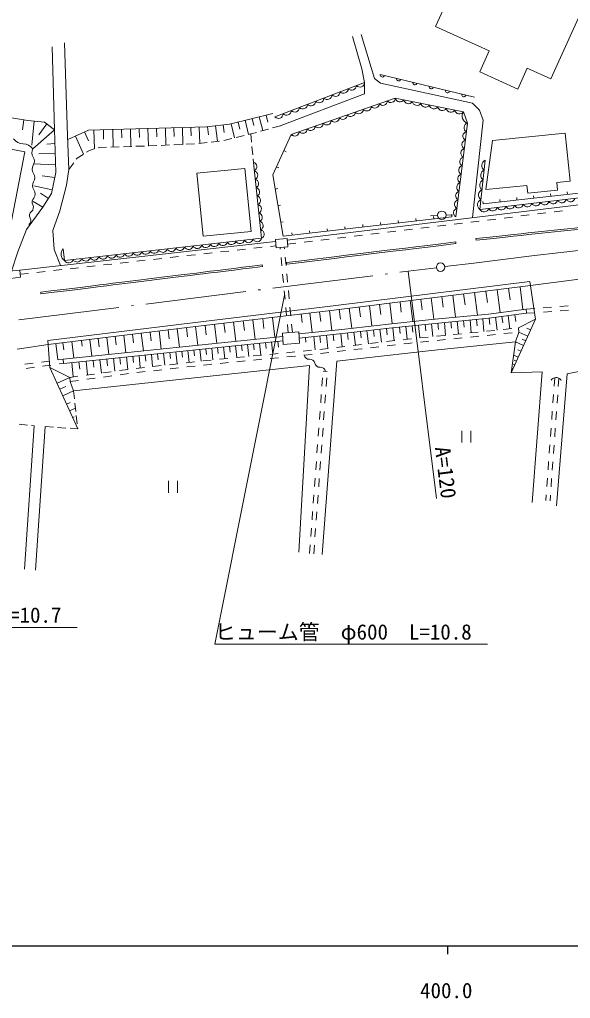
# Model space of a CAD drawing. Units: millimetres, scale not verified. Extents: x 40000 to 680000, y 20000 to 380000.
# Drawn here: x 416993 to 482642, y 198715 to 315408 of the extents above; entities that cross this region are included whole.
import ezdxf
from ezdxf.enums import TextEntityAlignment as Align

# ---------------------------------------------------------------- set-up
doc = ezdxf.new("R2010")
doc.units = ezdxf.units.MM
doc.header["$LTSCALE"] = 1000
doc.linetypes.add('LONG_DASHED_DOTTED', pattern=[15.25, 12, -1.5, 0.25, -1.5])
for name, color, linetype, lineweight in [('M-BGD', 7, 'Continuous', 13), ('M-BMK', 7, 'LONG_DASHED_DOTTED', 13), ('M-STR-HTXT', 7, 'Continuous', 13), ('M-TTL-BAND', 7, 'Continuous', 25)]:
    doc.layers.add(name, color=color, linetype=linetype, lineweight=lineweight)
doc.styles.add('ＭＳ ゴシック', font='')
doc.styles.get('ＭＳ ゴシック').set_extended_font_data('MS Gothic')

msp = doc.modelspace()

# ---------------------------------------------------------------- linework, layer by layer
at = {"layer": 'M-BGD'}
for p, q in [((421141, 302280), (420877, 312143)), ((459984, 308867), (471196, 306143)), ((447433, 303810), (458108, 307916)), ((417514, 303466), (417322, 302262)), ((443874, 303402), (444291, 301714)), ((444718, 303610), (444926, 302766)), ((445561, 303818), (445970, 302166)), ((446387, 304022), (446592, 303196)), ((418724, 303319), (418440, 300452)), ((418587, 300002), (421141, 302280)), ((420259, 302962), (419268, 301680)), ((425844, 302252), (425904, 299986)), ((426977, 302281), (427007, 301149)), ((428110, 302311), (428165, 300215)), ((429158, 302339), (429185, 301291)), ((430206, 302367), (430261, 300281)), ((431248, 302394), (431276, 301351)), ((432291, 302421), (432345, 300347)), ((433328, 302449), (433355, 301412)), ((434365, 302476), (434419, 300437)), ((435385, 302503), (435412, 301483)), ((436404, 302530), (436457, 300526)), ((437406, 302556), (437433, 301555)), ((438408, 302583), (438459, 300629)), ((439384, 302619), (439503, 301649)), ((440354, 302738), (440579, 300894)), ((441276, 302851), (441389, 301929)), ((442194, 302986), (442609, 301306)), ((443034, 303194), (443242, 302354)), ((445695, 302091), (446659, 302355)), ((447142, 302487), (448106, 302751)), ((423639, 301519), (424627, 299374)), ((424712, 302013), (425206, 300940)), ((441331, 300995), (442303, 301231)), ((442788, 301349), (443760, 301585)), ((444246, 301703), (444537, 301774)), ((444537, 301774), (445213, 301959)), ((444537, 301774), (444632, 300779)), ((421200, 300628), (420256, 300556)), ((425335, 299812), (425891, 299982)), ((426370, 300129), (426479, 300162)), ((426479, 300162), (427364, 300190)), ((427864, 300206), (428863, 300237)), ((429363, 300253), (430363, 300285)), ((430862, 300300), (431862, 300332)), ((432362, 300348), (432413, 300349)), ((432413, 300349), (433361, 300391)), ((433860, 300413), (434859, 300456)), ((435359, 300478), (436358, 300522)), ((436857, 300544), (437856, 300588)), ((438355, 300616), (439348, 300740)), ((439844, 300802), (440836, 300926)), ((444680, 300281), (444775, 299286)), ((421242, 299459), (419275, 299388)), ((423752, 298751), (423863, 298901)), ((423863, 298901), (424554, 299329)), ((424979, 299592), (425335, 299812)), ((444823, 298788), (444861, 298386)), ((421290, 298106), (418623, 298196)), ((422858, 297546), (423454, 298349)), ((421199, 296578), (419672, 296795)), ((420894, 295108), (418676, 295568)), ((420431, 294093), (419473, 294696)), ((419775, 293050), (418630, 293719)), ((466819, 292063), (465954, 292031)), ((468683, 292134), (467818, 292101)), ((474745, 291751), (475738, 291871)), ((476731, 291992), (477723, 292112)), ((478716, 292232), (479709, 292353)), ((480702, 292473), (481694, 292594)), ((464818, 290546), (465811, 290666)), ((466804, 290787), (467796, 290907)), ((468789, 291028), (469782, 291148)), ((470774, 291269), (471767, 291389)), ((472760, 291510), (473753, 291630)), ((454891, 289341), (455884, 289461)), ((456876, 289582), (457869, 289702)), ((458862, 289823), (459855, 289943)), ((460847, 290064), (461840, 290184)), ((462833, 290305), (463825, 290425)), ((417013, 285538), (447512, 288947)), ((444895, 288151), (445889, 288262)), ((446883, 288373), (447556, 288449)), ((448059, 288036), (448040, 288237)), ((448558, 288072), (448538, 288282)), ((448935, 288618), (449927, 288738)), ((450920, 288859), (451913, 288979)), ((452906, 289100), (453898, 289220)), ((468970, 288895), (468995, 288697)), ((471395, 289092), (471373, 289291)), ((434957, 287040), (435951, 287152)), ((436945, 287263), (437939, 287374)), ((438933, 287485), (439926, 287596)), ((440920, 287707), (441914, 287818)), ((442908, 287929), (443902, 288040)), ((448747, 286081), (448652, 287077)), ((425019, 285930), (426013, 286041)), ((427007, 286152), (428001, 286263)), ((428994, 286374), (429988, 286485)), ((430982, 286596), (431976, 286707)), ((432970, 286818), (433964, 286929)), ((445913, 286162), (445938, 285964)), ((448248, 286045), (448154, 287041)), ((448834, 286244), (448810, 286443)), ((417069, 285041), (418063, 285152)), ((419056, 285263), (420050, 285374)), ((421044, 285485), (422038, 285596)), ((423032, 285708), (424025, 285819)), ((448437, 284054), (448343, 285050)), ((448936, 284090), (448842, 285086)), ((483677, 284479), (477886, 283701)), ((419538, 282707), (419514, 282906)), ((448626, 282063), (448532, 283059)), ((449125, 282099), (449031, 283095)), ((468608, 282545), (468934, 279926)), ((469917, 282708), (470080, 281399)), ((471227, 282871), (471562, 280181)), ((472572, 283039), (472740, 281694)), ((473917, 283206), (474256, 280486)), ((475278, 283376), (475447, 282016)), ((476638, 283545), (476976, 280835)), ((458679, 281308), (458982, 278883)), ((459892, 281460), (460043, 280247)), ((461105, 281611), (461410, 279157)), ((462332, 281763), (462484, 280537)), ((463558, 281916), (463870, 279416)), ((464808, 282072), (464964, 280822)), ((466058, 282228), (466376, 279678)), ((467333, 282386), (467492, 281112)), ((481372, 281197), (482369, 281274)), ((448815, 280072), (448721, 281068)), ((449314, 280108), (449220, 281104)), ((450547, 280316), (450670, 279287)), ((451576, 280439), (451855, 278105)), ((452743, 280578), (452882, 279411)), ((453910, 280717), (454193, 278348)), ((455094, 280862), (455242, 279678)), ((456278, 281009), (456577, 278608)), ((457479, 281159), (457628, 279958)), ((475233, 280107), (475434, 278540)), ((476017, 280208), (476117, 279424)), ((477384, 280887), (478381, 280965)), ((477384, 280887), (477422, 280389)), ((477422, 280389), (478419, 280466)), ((479378, 281042), (480375, 281119)), ((479416, 280543), (480413, 280621)), ((481410, 280698), (482407, 280775)), ((439097, 278951), (439231, 277831)), ((440217, 279084), (440488, 276811)), ((441353, 279220), (441489, 278083)), ((442489, 279355), (442765, 277048)), ((443643, 279493), (443781, 278339)), ((444797, 279630), (445076, 277287)), ((445968, 279770), (446108, 278599)), ((447140, 279910), (447424, 277531)), ((449004, 278081), (448910, 279076)), ((449503, 278117), (449409, 279113)), ((463788, 278905), (463868, 278143)), ((464550, 278985), (464712, 277455)), ((465316, 279066), (465396, 278301)), ((466081, 279147), (466243, 277610)), ((466850, 279222), (466924, 278453)), ((467619, 279296), (467767, 277764)), ((468385, 279370), (468459, 278604)), ((469151, 279445), (469299, 277919)), ((469914, 279519), (469987, 278756)), ((470676, 279593), (470824, 278073)), ((471436, 279666), (471510, 278907)), ((472196, 279740), (472342, 278227)), ((472952, 279814), (473049, 279061)), ((473706, 279911), (473902, 278385)), ((474469, 280009), (474567, 279246)), ((476445, 278642), (478480, 279701)), ((429419, 277771), (429674, 275689)), ((430460, 277898), (430587, 276857)), ((431501, 278026), (431760, 275906)), ((432561, 278155), (432690, 277095)), ((433621, 278285), (433885, 276126)), ((434700, 278417), (434832, 277338)), ((435780, 278549), (436049, 276351)), ((436879, 278684), (437013, 277584)), ((437978, 278817), (438245, 276579)), ((453559, 277779), (453723, 276205)), ((454368, 277864), (454446, 277119)), ((455293, 277960), (455454, 276405)), ((456069, 278047), (456158, 277270)), ((456845, 278135), (457023, 276587)), ((457620, 278224), (457708, 277450)), ((458394, 278313), (458571, 276766)), ((459167, 278401), (459256, 277628)), ((459941, 278490), (460117, 276945)), ((460713, 278578), (460801, 277806)), ((461486, 278662), (461648, 277122)), ((462256, 278743), (462337, 277973)), ((463026, 278825), (463187, 277300)), ((466687, 277655), (467682, 277755)), ((468677, 277856), (469671, 277957)), ((470666, 278057), (471661, 278158)), ((472656, 278259), (473651, 278359)), ((472724, 277763), (473719, 277863)), ((474646, 278460), (475641, 278560)), ((474714, 277964), (475708, 278065)), ((476495, 278144), (476112, 276986)), ((476445, 278642), (476495, 278144)), ((477561, 277664), (476495, 278144)), ((477899, 278413), (477444, 278618)), ((416706, 276117), (420404, 276668)), ((421304, 276778), (421543, 274828)), ((422166, 276884), (422270, 276030)), ((422169, 274910), (448357, 277628)), ((422220, 274413), (448393, 277129)), ((423220, 277013), (423461, 275044)), ((424360, 277152), (424445, 276462)), ((425367, 277275), (425613, 275268)), ((426371, 277398), (426494, 276394)), ((427375, 277521), (427625, 275477)), ((428397, 277646), (428522, 276624)), ((443440, 276615), (443514, 275900)), ((444155, 276689), (444304, 275252)), ((444873, 276764), (444948, 276045)), ((445591, 276838), (445741, 275394)), ((446314, 276913), (446389, 276191)), ((447036, 276988), (447187, 275536)), ((447762, 277063), (447837, 276337)), ((451069, 277521), (451128, 276953)), ((452045, 277622), (452210, 276030)), ((452759, 277696), (452842, 276898)), ((456748, 276555), (457741, 276670)), ((458734, 276785), (459728, 276900)), ((460721, 277015), (461714, 277130)), ((460788, 276519), (461782, 276634)), ((462708, 277245), (463234, 277306)), ((462775, 276749), (463288, 276808)), ((463234, 277306), (463702, 277353)), ((463288, 276808), (463769, 276857)), ((464697, 277453), (465692, 277554)), ((464764, 276958), (465759, 277058)), ((466754, 277159), (467749, 277260)), ((468744, 277360), (469739, 277461)), ((470734, 277562), (471729, 277662)), ((477062, 276557), (476112, 276986)), ((477314, 277116), (476884, 277310)), ((431965, 275424), (432042, 274688)), ((432702, 275501), (432853, 274040)), ((433432, 275576), (433508, 274846)), ((434163, 275652), (434313, 274203)), ((434887, 275727), (434962, 275003)), ((435612, 275803), (435761, 274365)), ((436331, 275877), (436405, 275158)), ((437050, 275952), (437198, 274526)), ((437763, 276026), (437837, 275313)), ((438476, 276100), (438622, 274685)), ((439183, 276173), (439256, 275466)), ((439890, 276247), (440037, 274833)), ((440597, 276320), (440671, 275613)), ((441304, 276393), (441452, 274972)), ((442015, 276467), (442089, 275756)), ((442726, 276541), (442874, 275112)), ((444814, 275303), (445809, 275400)), ((446804, 275498), (447799, 275596)), ((448794, 275694), (449790, 275792)), ((450785, 275890), (451780, 275988)), ((450852, 275394), (451847, 275492)), ((452774, 276095), (453767, 276210)), ((452842, 275600), (453835, 275715)), ((454761, 276325), (455754, 276440)), ((454828, 275830), (455822, 275945)), ((456815, 276059), (457808, 276174)), ((458802, 276289), (459795, 276404)), ((476749, 275865), (476393, 276025)), ((417610, 274308), (418602, 274439)), ((419593, 274570), (420585, 274701)), ((421576, 274832), (422169, 274910)), ((422220, 274413), (421725, 274348)), ((422169, 274910), (422220, 274413)), ((423215, 274516), (423392, 272808)), ((424069, 274605), (424158, 273751)), ((424923, 274693), (425095, 273040)), ((425750, 274779), (425836, 273952)), ((426577, 274865), (426743, 273264)), ((427377, 274948), (427460, 274148)), ((428178, 275031), (428339, 273481)), ((428953, 275112), (429033, 274337)), ((429728, 275192), (429884, 273691)), ((430478, 275270), (430556, 274519)), ((431229, 275348), (431382, 273875)), ((434868, 274265), (435862, 274376)), ((436855, 274487), (437849, 274599)), ((438843, 274710), (439243, 274755)), ((438910, 274214), (439295, 274257)), ((439243, 274755), (439838, 274813)), ((439295, 274257), (439905, 274317)), ((440833, 274911), (441828, 275009)), ((440900, 274415), (441895, 274513)), ((442823, 275107), (443818, 275205)), ((442891, 274611), (443886, 274709)), ((444881, 274807), (445876, 274905)), ((446871, 275002), (447867, 275100)), ((448862, 275198), (449857, 275296)), ((476013, 274232), (475744, 274353)), ((476424, 275143), (475888, 275385)), ((476218, 274687), (475950, 274808)), ((418751, 273955), (417759, 273824)), ((420733, 274217), (419742, 274086)), ((422965, 272750), (420605, 273930)), ((424946, 273020), (425937, 273154)), ((426928, 273289), (427919, 273424)), ((428910, 273559), (429901, 273693)), ((428977, 273063), (429968, 273198)), ((430893, 273820), (431886, 273931)), ((430960, 273325), (431954, 273436)), ((432880, 274043), (433874, 274154)), ((432948, 273547), (433941, 273658)), ((434935, 273769), (435929, 273881)), ((436923, 273992), (437917, 274103)), ((453158, 273493), (453657, 273456)), ((475807, 273776), (475673, 273836)), ((478086, 257838), (479271, 273433)), ((482243, 273158), (480968, 257443)), ((486467, 274026), (482243, 273158)), ((421454, 272063), (422965, 272750)), ((422965, 272750), (423955, 272885)), ((422965, 272750), (423032, 272255)), ((423032, 272255), (424023, 272389)), ((423032, 272255), (423414, 271155)), ((425014, 272524), (426005, 272659)), ((426995, 272794), (427986, 272929)), ((453027, 271718), (453101, 272715)), ((453526, 271681), (453600, 272679)), ((480773, 272699), (480701, 271702)), ((481272, 272663), (481200, 271666)), ((421788, 271328), (422486, 271646)), ((422132, 270572), (423414, 271155)), ((423523, 270191), (423414, 271155)), ((422585, 269577), (423025, 269777)), ((423692, 268700), (423579, 269694)), ((452879, 269724), (452953, 270721)), ((453378, 269687), (453452, 270684)), ((480629, 270704), (480556, 269707)), ((481127, 270668), (481055, 269671)), ((422950, 268772), (423648, 269090)), ((452732, 267729), (452805, 268726)), ((453230, 267692), (453304, 268689)), ((480484, 268710), (480411, 267712)), ((480982, 268673), (480910, 267676)), ((423322, 267956), (423492, 268034)), ((423861, 267210), (423748, 268204)), ((416938, 267166), (417933, 267063)), ((418719, 266982), (417583, 249880)), ((418431, 267012), (418719, 266982)), ((420026, 266880), (418890, 249779)), ((420026, 266880), (421024, 266815)), ((421523, 266782), (422521, 266716)), ((423020, 266683), (423928, 266623)), ((423928, 266623), (423917, 266713)), ((452584, 265735), (452658, 266732)), ((453083, 265698), (453156, 266695)), ((469709, 266380), (469709, 264980)), ((470759, 266380), (470759, 264980)), ((480339, 266715), (480266, 265717)), ((480838, 266679), (480765, 265681)), ((452436, 263740), (452510, 264737)), ((452935, 263703), (453009, 264700)), ((480194, 264720), (480122, 263723)), ((480693, 264684), (480620, 263687)), ((452288, 261746), (452362, 262743)), ((452787, 261709), (452861, 262706)), ((480049, 262725), (479977, 261728)), ((480548, 262689), (480475, 261692)), ((434753, 260404), (434753, 259004)), ((435803, 260404), (435803, 259004)), ((452141, 259751), (452215, 260748)), ((452639, 259714), (452713, 260711)), ((479904, 260731), (479832, 259733)), ((480403, 260694), (480331, 259697)), ((451993, 257756), (452067, 258754)), ((452492, 257720), (452566, 258717)), ((479760, 258736), (479711, 258061)), ((480258, 258700), (480209, 258025)), ((451845, 255762), (451919, 256759)), ((452344, 255725), (452418, 256722)), ((451698, 253767), (451771, 254765)), ((452196, 253730), (452270, 254728)), ((451550, 251773), (451624, 252770)), ((452049, 251736), (452122, 252733))]:
    msp.add_line(p, q, dxfattribs=at)
at = {"layer": 'M-BGD', "lineweight": 18}
for p, q in [((449362, 301708), (449636, 301584)), ((448494, 299781), (448767, 299658)), ((447625, 297854), (447899, 297731)), ((447471, 295203), (447767, 295252)), ((476269, 293884), (476236, 294182)), ((478279, 294109), (478246, 294408)), ((480289, 294335), (480256, 294633)), ((482299, 294561), (482266, 294859)), ((447797, 293230), (448093, 293279)), ((472250, 293432), (472216, 293730)), ((474260, 293658), (474226, 293956)), ((466377, 291638), (466343, 291936)), ((468492, 291881), (468458, 292179)), ((448124, 291257), (448420, 291306)), ((455805, 290420), (455770, 290718)), ((457919, 290664), (457885, 290962)), ((460034, 290907), (459999, 291205)), ((462148, 291151), (462114, 291449)), ((464263, 291394), (464228, 291692)), ((449461, 289690), (449427, 289988)), ((451576, 289934), (451541, 290232)), ((453690, 290177), (453656, 290475))]:
    msp.add_line(p, q, dxfattribs=at)
for points in [[(472402, 323796), (484771, 318201), (480318, 308355), (477497, 309631), (476364, 307124), (471839, 309171), (472973, 311677), (466580, 314569), (469103, 320148), (470473, 319529)], [(415821, 290377), (397652, 293919), (396732, 289196), (395344, 289467), (394960, 287498), (393391, 287803), (393184, 286744), (385230, 288294), (387991, 302461), (390012, 302067), (390242, 303243), (401222, 301103), (401545, 302758), (417623, 299624)], [(473338, 301007), (482024, 301875), (482596, 296153), (481005, 295994), (481099, 295055), (477554, 294701), (477460, 295639), (472550, 295148)], [(438870, 289584), (444594, 290145), (443858, 297657), (438134, 297097)]]:
    msp.add_lwpolyline(points, close=True, dxfattribs=at)
at = {"layer": 'M-BGD'}
for points in [[(448043, 302734), (458113, 306575), (458108, 307916), (457802, 309545), (456681, 313376)], [(457686, 313610), (459298, 308400), (460022, 307840), (470978, 305433), (471796, 304616), (472240, 303424), (470986, 291798)], [(382025, 312726), (388022, 310151), (391940, 308696), (399110, 306827), (403656, 305928), (408976, 304832), (417961, 303395), (419955, 303197), (421141, 302280), (421323, 297181), (420807, 294690), (419775, 293050), (417831, 290378), (416768, 287705), (416030, 285428)], [(421870, 286081), (421111, 287979), (420959, 290256), (421779, 292595), (422569, 295662), (422858, 297546), (422714, 301566), (422335, 312629)], [(449362, 301708), (461774, 306040), (469882, 304400), (470368, 303064), (469001, 291888)], [(422731, 301101), (425193, 302234), (439271, 302605), (442004, 302940), (447167, 304215)], [(448890, 289116), (495783, 294808), (511812, 296903), (525362, 298802), (537936, 298545), (544950, 298029), (556105, 297159), (567157, 295384)], [(422204, 288077), (422356, 286680), (445841, 289330), (444861, 298386)], [(472494, 298630), (471856, 292769), (495566, 295555)], [(420368, 277167), (437592, 279274), (454375, 281276), (477812, 284195)], [(420404, 276668), (437652, 278778), (454435, 280780), (477886, 283701)], [(475599, 273314), (478480, 279701), (477812, 284195)], [(450283, 277942), (455411, 278475), (460968, 279110), (466083, 279650), (472861, 280307), (477384, 280887)], [(450320, 277443), (455465, 277978), (461023, 278613), (466133, 279152), (472917, 279810), (477422, 280389)], [(420368, 277167), (420605, 273930), (423928, 266623)], [(476112, 276986), (466100, 275963), (454809, 274680), (453066, 251653)], [(479271, 273433), (475599, 273314), (476112, 276986)], [(423414, 271155), (451548, 274158), (450265, 251935)]]:
    msp.add_lwpolyline(points, dxfattribs=at)
at = {"layer": 'M-BGD', "lineweight": 18}
for points in [[(468492, 291881), (448404, 289568), (447191, 296891), (449362, 301708)], [(491962, 298368), (495363, 296029), (472250, 293432)]]:
    msp.add_lwpolyline(points, dxfattribs=at)
at = {"layer": 'M-BGD'}
for points in [[(447579, 288196), (448961, 288320), (448872, 289312), (447490, 289188)], [(415807, 285403), (417013, 285538), (417109, 284681), (415903, 284546)], [(448425, 276689), (450364, 276829), (450267, 278172), (448328, 278032)]]:
    msp.add_lwpolyline(points, close=True, dxfattribs=at)
msp.add_circle((467319, 292082), 500, dxfattribs=at)
for centre, radius, start, end in [((460227, 308808), 250, 166.34414, 346.34414), ((462170, 308336), 250, 166.34414, 346.34414), ((455606, 307180), 561, 223.14016, 358.93487), ((456577, 307553), 561, 223.14016, 358.93487), ((457547, 307926), 561, 223.14016, 358.93487), ((464113, 307864), 250, 166.34414, 346.34414), ((466057, 307392), 250, 166.34414, 346.34414), ((468000, 306920), 250, 166.34414, 346.34414), ((452695, 306060), 561, 223.14016, 358.93487), ((453665, 306433), 561, 223.14016, 358.93487), ((454636, 306807), 561, 223.14016, 358.93487), ((461233, 306053), 540, 219.85888, 358.62966), ((462321, 306141), 557, 190.37674, 326.7559), ((463335, 305936), 557, 190.37674, 326.7559), ((469944, 306447), 250, 166.34414, 346.34414), ((449783, 304940), 561, 223.14016, 358.93487), ((450754, 305313), 561, 223.14016, 358.93487), ((451724, 305687), 561, 223.14016, 358.93487), ((457415, 304720), 540, 219.85888, 358.62966), ((458369, 305053), 540, 219.85888, 358.62966), ((459324, 305387), 540, 219.85888, 358.62966), ((460279, 305720), 540, 219.85888, 358.62966), ((464348, 305731), 557, 190.37674, 326.7559), ((465362, 305526), 557, 190.37674, 326.7559), ((466376, 305321), 557, 190.37674, 326.7559), ((467389, 305116), 557, 190.37674, 326.7559), ((468403, 304911), 557, 190.37674, 326.7559), ((469416, 304706), 557, 190.37674, 326.7559), ((447842, 304194), 561, 223.14016, 358.93487), ((448813, 304567), 561, 223.14016, 358.93487), ((454551, 303720), 540, 219.85888, 358.62966), ((455505, 304054), 540, 219.85888, 358.62966), ((456460, 304387), 540, 219.85888, 358.62966), ((470639, 303919), 897, 147.55973, 252.40649), ((450732, 302387), 540, 219.85888, 358.62966), ((451686, 302720), 540, 219.85888, 358.62966), ((452641, 303054), 540, 219.85888, 358.62966), ((453596, 303387), 540, 219.85888, 358.62966), ((470504, 302532), 549, 104.29285, 241.76382), ((449777, 302054), 540, 219.85888, 358.62966), ((470379, 301516), 549, 104.29285, 241.76382), ((470131, 299484), 549, 104.29285, 241.76382), ((470255, 300500), 549, 104.29285, 241.76382), ((470007, 298468), 549, 104.29285, 241.76382), ((444726, 297862), 541, 296.83362, 75.51668), ((469882, 297452), 549, 104.29285, 241.76382), ((472750, 298009), 672, 112.40044, 235.17991), ((444835, 296856), 541, 296.83362, 75.51668), ((469758, 296436), 549, 104.29285, 241.76382), ((472622, 296837), 672, 112.40044, 235.17991), ((444944, 295850), 541, 296.83362, 75.51668), ((445053, 294844), 541, 296.83362, 75.51668), ((469634, 295420), 549, 104.29285, 241.76382), ((472495, 295665), 672, 112.40044, 235.17991), ((445161, 293838), 541, 296.83362, 75.51668), ((469510, 294404), 549, 104.29285, 241.76382), ((472367, 294493), 672, 112.40044, 235.17991), ((482656, 294249), 560, 208.70988, 344.69413), ((445270, 292831), 541, 296.83362, 75.51668), ((469261, 292372), 549, 104.29285, 241.76382), ((469385, 293388), 549, 104.29285, 241.76382), ((472240, 293320), 672, 112.40044, 235.17991), ((473378, 293159), 560, 208.70988, 344.69413), ((474409, 293280), 560, 208.70988, 344.69413), ((475440, 293401), 560, 208.70988, 344.69413), ((476471, 293522), 560, 208.70988, 344.69413), ((477501, 293644), 560, 208.70988, 344.69413), ((478532, 293765), 560, 208.70988, 344.69413), ((479563, 293886), 560, 208.70988, 344.69413), ((480594, 294007), 560, 208.70988, 344.69413), ((481625, 294128), 560, 208.70988, 344.69413), ((445379, 291825), 541, 296.83362, 75.51668), ((472347, 293038), 560, 208.70988, 344.69413), ((445488, 290819), 541, 296.83362, 75.51668), ((445597, 289813), 541, 296.83362, 75.51668), ((436118, 288436), 552, 207.91201, 344.96651), ((437139, 288552), 552, 207.91201, 344.96651), ((438160, 288667), 552, 207.91201, 344.96651), ((439181, 288782), 552, 207.91201, 344.96651), ((440202, 288897), 552, 207.91201, 344.96651), ((441223, 289013), 552, 207.91201, 344.96651), ((442245, 289128), 552, 207.91201, 344.96651), ((443266, 289243), 552, 207.91201, 344.96651), ((444287, 289358), 552, 207.91201, 344.96651), ((445308, 289474), 552, 207.91201, 344.96651), ((422807, 287436), 880, 133.24366, 239.16324), ((425907, 287284), 552, 207.91201, 344.96651), ((426928, 287399), 552, 207.91201, 344.96651), ((427949, 287514), 552, 207.91201, 344.96651), ((428971, 287630), 552, 207.91201, 344.96651), ((429992, 287745), 552, 207.91201, 344.96651), ((431013, 287860), 552, 207.91201, 344.96651), ((432034, 287975), 552, 207.91201, 344.96651), ((433055, 288091), 552, 207.91201, 344.96651), ((434076, 288206), 552, 207.91201, 344.96651), ((435097, 288321), 552, 207.91201, 344.96651), ((422844, 286938), 552, 207.91201, 344.96651), ((423865, 287053), 552, 207.91201, 344.96651), ((424886, 287169), 552, 207.91201, 344.96651)]:
    msp.add_arc(centre, radius, start, end, dxfattribs=at)
at = {"layer": 'M-BGD', "lineweight": 18}
for centre, radius, start, end in [((417451, 302091), 1498, 217.18501, 268.91063), ((417394, 299097), 1498, 37.18501, 88.91063), ((419323, 299526), 876, 147.13274, 215.17416), ((417890, 298516), 876, 327.13274, 35.17416), ((419362, 297565), 876, 147.13274, 215.17416), ((417930, 296556), 876, 327.13274, 35.17416), ((419402, 295604), 876, 147.13274, 215.17416), ((419086, 293639), 613, 128.42601, 210.33468), ((417969, 294595), 876, 327.13274, 35.17416), ((418028, 293020), 613, 308.42601, 30.33468), ((417732, 291441), 613, 308.42601, 30.33468), ((418790, 292060), 613, 128.42601, 210.33468), ((451501, 275521), 605, 191.60541, 274.04565), ((451586, 274314), 605, 11.60541, 94.04565), ((452772, 274557), 605, 191.60541, 274.04565), ((452858, 273350), 605, 11.60541, 94.04565)]:
    msp.add_arc(centre, radius, start, end, dxfattribs=at)
at = {"layer": 'M-BGD'}
for points, knots in [([(471373, 289291), (478474, 290066), (480271, 290270), (485979, 290846), (489495, 291201), (490603, 291312), (494981, 291731)], [0, 0, 0, 0, 1, 1, 1, 2, 2, 2, 2]), ([(495001, 291532), (490623, 291113), (489515, 291002), (486000, 290647), (480292, 290071), (478494, 289867), (471395, 289092)], [0, 0, 0, 0, 1, 1, 1, 2, 2, 2, 2]), ([(480335, 272427), (480490, 272570), (480577, 272653), (480773, 272699), (480963, 272744), (481101, 272757), (481272, 272663), (481410, 272587), (481468, 272509), (481551, 272371)], [0, 0, 0, 0, 1, 1, 1, 2, 2, 2, 3, 3, 3, 3])]:
    msp.add_open_spline(points, degree=3, knots=knots, dxfattribs=at)
for points in [[(448810, 286443), (458890, 287669), (458890, 287669), (468970, 288895)], [(468995, 288697), (458914, 287471), (458914, 287471), (448834, 286244)], [(419514, 282906), (432713, 284534), (432713, 284534), (445913, 286162)], [(445938, 285964), (432738, 284336), (432738, 284336), (419538, 282707)]]:
    msp.add_open_spline(points, degree=3, dxfattribs=at)
at = {"layer": 'M-BMK'}
for p, q in [((386653, 275820), (463296, 285402)), ((463296, 285402), (466677, 285829))]:
    msp.add_line(p, q, dxfattribs=at)
msp.add_lwpolyline([(467669, 285953), (471129, 286385), (474590, 286811), (478052, 287226), (481516, 287630), (484982, 288018), (488449, 288387), (491919, 288736), (495391, 289060), (498865, 289357), (500962, 289521)], dxfattribs=at)
at = {"layer": 'M-BMK', "linetype": 'Continuous'}
msp.add_circle((467173, 285891), 500, dxfattribs=at)
at = {"layer": 'M-STR-HTXT'}
msp.add_line((463296, 285402), (466685, 258299), dxfattribs=at)
for points in [[(448581, 282539), (440262, 240943), (472762, 240943)], [(423867, 242953), (391367, 242953), (383230, 274406)]]:
    msp.add_lwpolyline(points, dxfattribs=at)
at = {"layer": 'M-TTL-BAND'}
for p, q in [((40000, 205000), (579000, 205000)), ((468000, 205000), (468000, 204000))]:
    msp.add_line(p, q, dxfattribs=at)

# ---------------------------------------------------------------- texts
at = {"layer": 'M-STR-HTXT', "style": 'ＭＳ ゴシック'}
msp.add_text('A=120', height=1833, rotation=277.127, dxfattribs=at).set_placement((465932, 264323), align=Align.BOTTOM_LEFT)
for s, p in [('ヒューム管\u3000φ600  L=10.7', (391367, 242953)), ('ヒューム管\u3000φ600  L=10.8', (440262, 240943))]:
    msp.add_text(s, height=1833, dxfattribs=at).set_placement(p, align=Align.BOTTOM_LEFT)
at = {"layer": 'M-TTL-BAND', "style": 'ＭＳ ゴシック'}
msp.add_text('400.0', height=1833, dxfattribs=at).set_placement((467844, 198195), align=Align.BOTTOM_CENTER)

doc.saveas('drawing.dxf')
